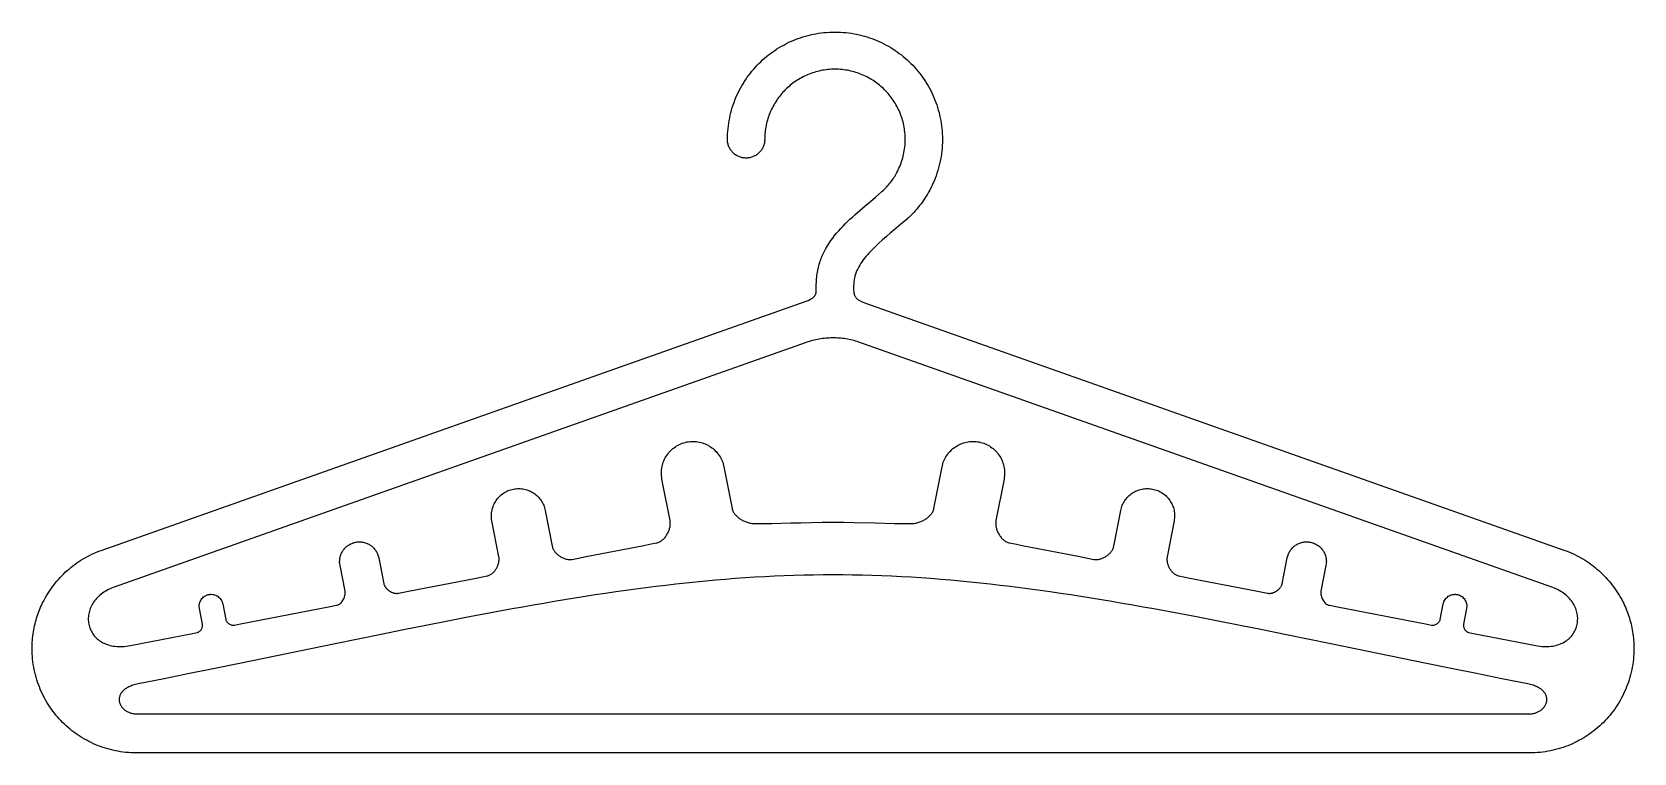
# Model space of a CAD drawing. Extents: x 27 to 2943, y 104 to 2866.
# Drawn here: x 28 to 437, y 1362 to 1546.2 of the extents above; entities that cross this region are included whole.
import ezdxf

# ---------------------------------------------------------------- set-up
doc = ezdxf.new("R2010")
doc.units = 0
doc.layers.add('IMPORT_-_HANGER_PACK_EPS', color=18, linetype='CONTINUOUS')

msp = doc.modelspace()

# ---------------------------------------------------------------- linework, layer by layer
at = {"layer": 'IMPORT_-_HANGER_PACK_EPS'}
for points in [[(232.48, 1361.98), (54.8, 1361.98), (54.74, 1361.97), (54.66, 1361.96), (54.66, 1361.96), (54.66, 1361.97), (53.97, 1361.98), (53.28, 1362.01), (52.6, 1362.05), (51.93, 1362.11), (51.26, 1362.19), (50.59, 1362.28), (49.93, 1362.39), (49.28, 1362.52), (48.63, 1362.66), (47.98, 1362.81), (47.35, 1362.98), (46.72, 1363.17), (46.09, 1363.37), (45.48, 1363.59), (44.87, 1363.82), (44.27, 1364.07), (43.67, 1364.33), (43.08, 1364.6), (42.51, 1364.89), (41.93, 1365.19), (41.37, 1365.5), (40.82, 1365.83), (40.27, 1366.17), (39.74, 1366.52), (39.21, 1366.89), (38.69, 1367.26), (38.18, 1367.65), (37.69, 1368.05), (37.2, 1368.47), (36.72, 1368.89), (36.25, 1369.32), (35.8, 1369.77), (35.35, 1370.23), (34.91, 1370.7), (34.49, 1371.17), (34.08, 1371.66), (33.68, 1372.16), (33.29, 1372.67), (32.91, 1373.19), (32.55, 1373.71), (32.19, 1374.25), (31.85, 1374.79), (31.53, 1375.35), (31.21, 1375.91), (30.91, 1376.48), (30.62, 1377.06), (30.35, 1377.65), (30.09, 1378.24), (29.85, 1378.84), (29.62, 1379.45), (29.4, 1380.07), (29.2, 1380.69), (29.01, 1381.32), (28.84, 1381.96), (28.68, 1382.6), (28.54, 1383.25), (28.42, 1383.91), (28.31, 1384.57), (28.21, 1385.23), (28.14, 1385.9), (28.08, 1386.58), (28.03, 1387.26), (28.01, 1387.94), (28, 1388.63), (27.98, 1388.63), (27.98, 1388.64), (27.98, 1388.64), (28, 1388.64), (28.01, 1389.18), (28.02, 1389.72), (28.05, 1390.26), (28.08, 1390.79), (28.13, 1391.32), (28.19, 1391.85), (28.26, 1392.37), (28.33, 1392.89), (28.42, 1393.41), (28.52, 1393.92), (28.62, 1394.43), (28.74, 1394.93), (28.87, 1395.43), (29, 1395.93), (29.15, 1396.42), (29.3, 1396.9), (29.45, 1397.36), (29.62, 1397.82), (29.79, 1398.28), (29.98, 1398.74), (30.18, 1399.2), (30.38, 1399.66), (30.6, 1400.12), (30.82, 1400.58), (31.12, 1401.15), (31.42, 1401.7), (31.74, 1402.25), (32.07, 1402.79), (32.41, 1403.32), (32.77, 1403.85), (33.14, 1404.36), (33.52, 1404.87), (33.91, 1405.36), (34.31, 1405.85), (34.72, 1406.32), (35.15, 1406.79), (35.58, 1407.25), (36.03, 1407.69), (36.48, 1408.13), (36.95, 1408.55), (37.42, 1408.97), (37.91, 1409.37), (38.41, 1409.76), (38.91, 1410.14), (39.42, 1410.51), (39.95, 1410.86), (40.48, 1411.21), (41.02, 1411.54), (41.57, 1411.86), (42.13, 1412.16), (42.69, 1412.46), (43.26, 1412.74), (43.84, 1413), (44.43, 1413.26), (45.02, 1413.49), (45.63, 1413.72), (45.65, 1413.74), (225.62, 1477.44), (226.12, 1477.63), (226.55, 1477.82), (226.75, 1477.92), (226.92, 1478.01), (227.09, 1478.11), (227.23, 1478.21), (227.37, 1478.31), (227.49, 1478.41), (227.6, 1478.51), (227.7, 1478.61), (227.79, 1478.72), (227.86, 1478.83), (227.93, 1478.94), (227.99, 1479.05), (228.04, 1479.16), (228.08, 1479.28), (228.15, 1479.52), (228.19, 1479.78), (228.21, 1480.05), (228.22, 1480.64), (228.22, 1481.3), (228.22, 1481.77), (228.24, 1482.23), (228.26, 1482.68), (228.29, 1483.12), (228.34, 1483.56), (228.39, 1483.99), (228.45, 1484.42), (228.51, 1484.84), (228.59, 1485.26), (228.68, 1485.67), (228.77, 1486.08), (228.87, 1486.48), (228.98, 1486.87), (229.1, 1487.26), (229.23, 1487.65), (229.36, 1488.03), (229.5, 1488.4), (229.65, 1488.77), (229.8, 1489.14), (229.97, 1489.5), (230.13, 1489.86), (230.31, 1490.21), (230.49, 1490.56), (230.68, 1490.91), (231.08, 1491.59), (231.5, 1492.26), (231.95, 1492.91), (232.41, 1493.55), (232.9, 1494.19), (233.41, 1494.8), (233.94, 1495.41), (234.48, 1496.02), (235.04, 1496.61), (235.62, 1497.2), (236.21, 1497.78), (236.82, 1498.35), (237.44, 1498.92), (238.07, 1499.49), (239.36, 1500.62), (240.68, 1501.75), (242.02, 1502.89), (243.34, 1504), (244.87, 1505.32), (245.07, 1505.51), (245.07, 1505.51), (245.07, 1505.51), (245.35, 1505.77), (245.63, 1506.04), (245.9, 1506.31), (246.16, 1506.59), (246.42, 1506.87), (246.67, 1507.16), (246.91, 1507.45), (247.15, 1507.74), (247.38, 1508.05), (247.6, 1508.35), (247.82, 1508.66), (248.03, 1508.98), (248.24, 1509.3), (248.43, 1509.62), (248.62, 1509.95), (248.8, 1510.28), (249.04, 1510.75), (249.33, 1511.37), (249.52, 1511.79), (249.69, 1512.23), (249.86, 1512.66), (250.01, 1513.11), (250.15, 1513.56), (250.28, 1514.01), (250.4, 1514.46), (250.51, 1514.93), (250.61, 1515.39), (250.69, 1515.86), (250.76, 1516.33), (250.82, 1516.81), (250.87, 1517.29), (250.9, 1517.77), (250.92, 1518.26), (250.93, 1518.75), (250.91, 1518.75), (250.91, 1518.75), (250.91, 1518.75), (250.93, 1518.75), (250.92, 1519.21), (250.9, 1519.67), (250.87, 1520.13), (250.83, 1520.58), (250.78, 1521.03), (250.72, 1521.47), (250.64, 1521.92), (250.56, 1522.36), (250.46, 1522.79), (250.36, 1523.22), (250.24, 1523.65), (250.12, 1524.07), (249.98, 1524.49), (249.83, 1524.9), (249.68, 1525.31), (249.51, 1525.72), (249.34, 1526.12), (249.15, 1526.51), (248.96, 1526.9), (248.75, 1527.29), (248.54, 1527.66), (248.32, 1528.04), (248.09, 1528.4), (247.85, 1528.77), (247.61, 1529.12), (247.35, 1529.47), (247.09, 1529.81), (246.82, 1530.15), (246.54, 1530.48), (246.25, 1530.8), (245.96, 1531.12), (245.66, 1531.42), (245.35, 1531.73), (245.03, 1532.02), (244.71, 1532.31), (244.38, 1532.59), (244.04, 1532.86), (243.7, 1533.12), (243.35, 1533.37), (243, 1533.62), (242.63, 1533.86), (242.27, 1534.09), (241.89, 1534.31), (241.52, 1534.52), (241.13, 1534.73), (240.74, 1534.92), (240.35, 1535.1), (239.95, 1535.28), (239.54, 1535.45), (239.13, 1535.6), (238.72, 1535.75), (238.3, 1535.89), (237.88, 1536.01), (237.45, 1536.13), (237.02, 1536.23), (236.59, 1536.33), (236.15, 1536.41), (235.7, 1536.49), (235.26, 1536.55), (234.81, 1536.6), (234.36, 1536.64), (233.9, 1536.67), (233.44, 1536.69), (232.98, 1536.69), (232.98, 1536.68), (232.98, 1536.68), (232.98, 1536.68), (232.98, 1536.69), (232.52, 1536.69), (232.06, 1536.67), (231.6, 1536.64), (231.15, 1536.6), (230.7, 1536.55), (230.25, 1536.49), (229.81, 1536.41), (229.37, 1536.33), (228.94, 1536.23), (228.51, 1536.13), (228.08, 1536.01), (227.66, 1535.89), (227.24, 1535.75), (226.83, 1535.6), (226.42, 1535.45), (226.01, 1535.28), (225.61, 1535.1), (225.22, 1534.92), (224.83, 1534.73), (224.44, 1534.52), (224.07, 1534.31), (223.69, 1534.09), (223.33, 1533.86), (222.96, 1533.62), (222.61, 1533.38), (222.26, 1533.12), (221.92, 1532.86), (221.58, 1532.59), (221.25, 1532.31), (220.93, 1532.02), (220.61, 1531.73), (220.3, 1531.43), (220, 1531.12), (219.71, 1530.8), (219.42, 1530.48), (219.14, 1530.15), (218.87, 1529.81), (218.61, 1529.47), (218.35, 1529.12), (218.11, 1528.77), (217.87, 1528.4), (217.64, 1528.04), (217.42, 1527.66), (217.21, 1527.29), (217, 1526.9), (216.81, 1526.51), (216.62, 1526.12), (216.45, 1525.72), (216.28, 1525.31), (216.13, 1524.9), (215.98, 1524.49), (215.84, 1524.07), (215.72, 1523.65), (215.6, 1523.22), (215.5, 1522.79), (215.4, 1522.36), (215.32, 1521.92), (215.24, 1521.47), (215.18, 1521.03), (215.13, 1520.58), (215.09, 1520.13), (215.06, 1519.67), (215.04, 1519.21), (215.03, 1518.75), (215.05, 1518.75), (215.05, 1518.75), (215.05, 1518.5), (215.03, 1518.26), (215, 1518.02), (214.96, 1517.79), (214.9, 1517.56), (214.84, 1517.33), (214.76, 1517.11), (214.68, 1516.9), (214.58, 1516.68), (214.48, 1516.48), (214.36, 1516.28), (214.24, 1516.09), (214.11, 1515.9), (213.97, 1515.72), (213.82, 1515.55), (213.66, 1515.38), (213.49, 1515.22), (213.32, 1515.07), (213.14, 1514.93), (212.95, 1514.8), (212.76, 1514.68), (212.56, 1514.56), (212.36, 1514.46), (212.14, 1514.36), (211.93, 1514.28), (211.71, 1514.2), (211.48, 1514.14), (211.25, 1514.08), (211.02, 1514.04), (210.78, 1514.01), (210.54, 1513.99), (210.29, 1513.99), (210.05, 1513.99), (209.8, 1514.01), (209.57, 1514.04), (209.33, 1514.08), (209.1, 1514.14), (208.87, 1514.2), (208.65, 1514.28), (208.44, 1514.36), (208.23, 1514.46), (208.02, 1514.56), (207.82, 1514.68), (207.63, 1514.8), (207.44, 1514.93), (207.26, 1515.07), (207.09, 1515.22), (206.92, 1515.38), (206.77, 1515.55), (206.62, 1515.72), (206.47, 1515.9), (206.34, 1516.09), (206.22, 1516.28), (206.1, 1516.48), (206, 1516.68), (205.9, 1516.9), (205.82, 1517.11), (205.74, 1517.33), (205.68, 1517.56), (205.63, 1517.79), (205.58, 1518.02), (205.55, 1518.26), (205.53, 1518.5), (205.53, 1518.75), (205.53, 1518.75), (205.55, 1518.75), (205.56, 1519.46), (205.58, 1520.16), (205.63, 1520.86), (205.69, 1521.56), (205.77, 1522.25), (205.86, 1522.94), (205.97, 1523.61), (206.1, 1524.29), (206.25, 1524.96), (206.41, 1525.62), (206.59, 1526.27), (206.78, 1526.92), (206.99, 1527.56), (207.21, 1528.2), (207.45, 1528.82), (207.7, 1529.44), (207.97, 1530.05), (208.25, 1530.66), (208.54, 1531.25), (208.85, 1531.84), (209.18, 1532.42), (209.51, 1532.99), (209.86, 1533.55), (210.23, 1534.1), (210.6, 1534.65), (210.99, 1535.18), (211.39, 1535.7), (211.8, 1536.21), (212.23, 1536.72), (212.66, 1537.21), (213.11, 1537.69), (213.57, 1538.16), (214.04, 1538.62), (214.52, 1539.07), (215.01, 1539.5), (215.52, 1539.93), (216.03, 1540.34), (216.55, 1540.74), (217.08, 1541.13), (217.63, 1541.5), (218.18, 1541.87), (218.74, 1542.22), (219.31, 1542.55), (219.89, 1542.88), (220.48, 1543.19), (221.07, 1543.48), (221.67, 1543.76), (222.29, 1544.03), (222.91, 1544.28), (223.53, 1544.52), (224.17, 1544.74), (224.81, 1544.95), (225.46, 1545.14), (226.11, 1545.32), (226.77, 1545.48), (227.44, 1545.63), (228.11, 1545.75), (228.79, 1545.87), (229.48, 1545.96), (230.17, 1546.04), (230.86, 1546.1), (231.56, 1546.15), (232.27, 1546.17), (232.98, 1546.18), (232.98, 1546.2), (232.98, 1546.2), (232.98, 1546.2), (232.98, 1546.18), (233.69, 1546.17), (234.4, 1546.15), (235.1, 1546.1), (235.79, 1546.04), (236.48, 1545.96), (237.17, 1545.87), (237.85, 1545.75), (238.52, 1545.63), (239.19, 1545.48), (239.85, 1545.32), (240.5, 1545.14), (241.15, 1544.95), (241.79, 1544.74), (242.43, 1544.52), (243.05, 1544.28), (243.67, 1544.03), (244.29, 1543.76), (244.89, 1543.48), (245.49, 1543.19), (246.07, 1542.88), (246.65, 1542.55), (247.22, 1542.22), (247.78, 1541.87), (248.33, 1541.5), (248.88, 1541.13), (249.41, 1540.74), (249.93, 1540.34), (250.44, 1539.93), (250.95, 1539.5), (251.44, 1539.07), (251.92, 1538.62), (252.39, 1538.16), (252.85, 1537.69), (253.3, 1537.21), (253.73, 1536.72), (254.16, 1536.21), (254.57, 1535.7), (254.97, 1535.18), (255.36, 1534.65), (255.73, 1534.1), (256.1, 1533.55), (256.45, 1532.99), (256.78, 1532.42), (257.11, 1531.84), (257.42, 1531.25), (257.71, 1530.66), (257.99, 1530.05), (258.26, 1529.44), (258.51, 1528.82), (258.75, 1528.2), (258.97, 1527.56), (259.18, 1526.92), (259.37, 1526.27), (259.55, 1525.62), (259.71, 1524.96), (259.86, 1524.29), (259.99, 1523.62), (260.1, 1522.94), (260.19, 1522.25), (260.27, 1521.56), (260.33, 1520.87), (260.38, 1520.17), (260.4, 1519.46), (260.41, 1518.75), (260.43, 1518.75), (260.43, 1518.75), (260.43, 1518.75), (260.41, 1518.75), (260.4, 1517.99), (260.37, 1517.24), (260.32, 1516.5), (260.25, 1515.76), (260.17, 1515.03), (260.06, 1514.3), (259.93, 1513.59), (259.79, 1512.87), (259.62, 1512.17), (259.44, 1511.47), (259.25, 1510.78), (259.03, 1510.1), (258.8, 1509.43), (258.55, 1508.76), (258.28, 1508.11), (258, 1507.46), (257.83, 1507.09), (257.63, 1506.7), (257.18, 1505.81), (256.89, 1505.29), (256.59, 1504.78), (256.29, 1504.27), (255.97, 1503.78), (255.64, 1503.28), (255.31, 1502.8), (254.96, 1502.33), (254.6, 1501.86), (254.24, 1501.4), (253.86, 1500.95), (253.48, 1500.51), (253.09, 1500.08), (252.69, 1499.65), (252.28, 1499.24), (251.86, 1498.83), (251.43, 1498.44), (251.4, 1498.4), (251.4, 1498.4), (251.4, 1498.4), (251.11, 1498.16), (249.71, 1496.97), (248.12, 1495.63), (247.11, 1494.78), (246.12, 1493.93), (245.15, 1493.09), (244.21, 1492.25), (243.76, 1491.83), (243.31, 1491.41), (242.88, 1490.99), (242.45, 1490.56), (242.04, 1490.14), (241.65, 1489.71), (241.27, 1489.28), (240.9, 1488.85), (240.55, 1488.42), (240.21, 1487.98), (239.89, 1487.54), (239.6, 1487.09), (239.32, 1486.64), (239.06, 1486.18), (238.82, 1485.72), (238.6, 1485.26), (238.41, 1484.79), (238.24, 1484.31), (238.09, 1483.83), (237.97, 1483.34), (237.87, 1482.84), (237.8, 1482.34), (237.76, 1481.82), (237.74, 1481.3), (237.75, 1480.54), (237.75, 1480.19), (237.77, 1479.87), (237.8, 1479.56), (237.85, 1479.27), (237.89, 1479.14), (237.93, 1479), (237.98, 1478.87), (238.04, 1478.74), (238.11, 1478.61), (238.19, 1478.49), (238.28, 1478.37), (238.39, 1478.25), (238.5, 1478.14), (238.63, 1478.02), (238.77, 1477.91), (238.93, 1477.8), (239.1, 1477.69), (239.29, 1477.58), (239.49, 1477.47), (239.71, 1477.36), (240.21, 1477.15), (240.79, 1476.93), (419.32, 1413.74), (419.34, 1413.72), (419.94, 1413.49), (420.54, 1413.26), (421.12, 1413), (421.7, 1412.74), (422.28, 1412.46), (422.84, 1412.16), (423.4, 1411.86), (423.95, 1411.54), (424.49, 1411.21), (425.02, 1410.86), (425.54, 1410.51), (426.05, 1410.14), (426.56, 1409.76), (427.06, 1409.37), (427.54, 1408.97), (428.02, 1408.55), (428.48, 1408.13), (428.94, 1407.69), (429.38, 1407.25), (429.82, 1406.79), (430.24, 1406.32), (430.66, 1405.85), (431.06, 1405.36), (431.45, 1404.87), (431.83, 1404.36), (432.2, 1403.85), (432.55, 1403.32), (432.9, 1402.79), (433.23, 1402.25), (433.54, 1401.7), (433.85, 1401.15), (434.14, 1400.58), (434.37, 1400.12), (434.58, 1399.66), (434.79, 1399.2), (434.98, 1398.74), (435.17, 1398.28), (435.35, 1397.82), (435.51, 1397.36), (435.67, 1396.9), (435.82, 1396.42), (435.96, 1395.93), (436.1, 1395.43), (436.23, 1394.93), (436.34, 1394.43), (436.45, 1393.92), (436.55, 1393.41), (436.63, 1392.89), (436.71, 1392.37), (436.78, 1391.85), (436.83, 1391.32), (436.88, 1390.79), (436.92, 1390.26), (436.94, 1389.72), (436.96, 1389.18), (436.97, 1388.64), (436.99, 1388.64), (436.99, 1388.64), (436.99, 1388.63), (436.97, 1388.63), (436.96, 1387.94), (436.93, 1387.26), (436.89, 1386.58), (436.83, 1385.9), (436.75, 1385.23), (436.66, 1384.57), (436.55, 1383.91), (436.42, 1383.25), (436.28, 1382.6), (436.13, 1381.96), (435.96, 1381.32), (435.77, 1380.69), (435.57, 1380.07), (435.35, 1379.45), (435.12, 1378.84), (434.87, 1378.24), (434.61, 1377.65), (434.34, 1377.06), (434.05, 1376.48), (433.75, 1375.91), (433.44, 1375.35), (433.11, 1374.79), (432.77, 1374.25), (432.42, 1373.71), (432.06, 1373.19), (431.68, 1372.67), (431.29, 1372.16), (430.89, 1371.66), (430.48, 1371.17), (430.05, 1370.7), (429.62, 1370.23), (429.17, 1369.77), (428.71, 1369.32), (428.25, 1368.89), (427.77, 1368.47), (427.28, 1368.05), (426.78, 1367.65), (426.27, 1367.26), (425.76, 1366.89), (425.23, 1366.52), (424.69, 1366.17), (424.15, 1365.83), (423.59, 1365.5), (423.03, 1365.19), (422.46, 1364.89), (421.88, 1364.6), (421.29, 1364.33), (420.7, 1364.07), (420.1, 1363.82), (419.49, 1363.59), (418.87, 1363.37), (418.25, 1363.17), (417.62, 1362.98), (416.98, 1362.81), (416.34, 1362.66), (415.69, 1362.52), (415.04, 1362.39), (414.38, 1362.28), (413.71, 1362.19), (413.04, 1362.11), (412.36, 1362.05), (411.68, 1362.01), (411, 1361.98), (410.31, 1361.97), (410.31, 1361.96), (410.31, 1361.96), (410.23, 1361.97), (410.17, 1361.98)], [(225.65, 1466.86), (48.97, 1404.33), (48.96, 1404.34), (48.68, 1404.23), (48.29, 1404.08), (47.91, 1403.91), (47.48, 1403.71), (47.07, 1403.49), (46.67, 1403.26), (46.29, 1403.03), (45.93, 1402.78), (45.59, 1402.52), (45.27, 1402.26), (44.96, 1401.98), (44.67, 1401.7), (44.4, 1401.41), (44.15, 1401.11), (43.91, 1400.81), (43.69, 1400.5), (43.49, 1400.19), (43.3, 1399.87), (43.13, 1399.54), (42.98, 1399.22), (42.84, 1398.89), (42.72, 1398.56), (42.62, 1398.22), (42.53, 1397.88), (42.46, 1397.55), (42.41, 1397.21), (42.37, 1396.87), (42.35, 1396.53), (42.34, 1396.2), (42.35, 1395.86), (42.38, 1395.53), (42.42, 1395.2), (42.48, 1394.88), (42.55, 1394.55), (42.64, 1394.23), (42.74, 1393.92), (42.86, 1393.61), (42.99, 1393.31), (43.14, 1393.01), (43.3, 1392.72), (43.48, 1392.44), (43.68, 1392.17), (43.88, 1391.9), (44.11, 1391.65), (44.34, 1391.4), (44.6, 1391.16), (44.86, 1390.93), (45.14, 1390.72), (45.44, 1390.51), (45.75, 1390.32), (46.07, 1390.14), (46.41, 1389.98), (46.76, 1389.83), (47.12, 1389.69), (47.5, 1389.56), (47.89, 1389.46), (48.3, 1389.36), (48.72, 1389.29), (49.15, 1389.23), (49.6, 1389.19), (50.05, 1389.16), (50.53, 1389.16), (51.01, 1389.17), (51.51, 1389.21), (52.02, 1389.26), (52.54, 1389.33), (53.08, 1389.43), (68.98, 1392.53), (68.98, 1392.53), (70.2, 1392.77), (70.35, 1392.81), (70.5, 1392.87), (70.64, 1392.96), (70.77, 1393.06), (70.9, 1393.17), (71.02, 1393.3), (71.12, 1393.44), (71.22, 1393.59), (71.3, 1393.75), (71.38, 1393.92), (71.44, 1394.09), (71.48, 1394.26), (71.51, 1394.43), (71.53, 1394.59), (71.52, 1394.76), (71.5, 1394.91), (70.72, 1398.9), (70.7, 1399.05), (70.68, 1399.21), (70.67, 1399.36), (70.67, 1399.51), (70.69, 1399.81), (70.73, 1400.1), (70.81, 1400.38), (70.91, 1400.66), (71.04, 1400.92), (71.19, 1401.17), (71.36, 1401.4), (71.56, 1401.62), (71.77, 1401.82), (72.01, 1401.99), (72.26, 1402.15), (72.4, 1402.21), (72.53, 1402.28), (72.67, 1402.33), (72.82, 1402.38), (72.97, 1402.42), (73.12, 1402.45), (73.27, 1402.48), (73.42, 1402.5), (73.58, 1402.51), (73.73, 1402.51), (74.03, 1402.49), (74.32, 1402.44), (74.6, 1402.37), (74.88, 1402.27), (75.14, 1402.14), (75.39, 1401.99), (75.62, 1401.81), (75.84, 1401.62), (76.03, 1401.4), (76.21, 1401.17), (76.36, 1400.91), (76.43, 1400.78), (76.49, 1400.64), (76.55, 1400.5), (76.6, 1400.36), (76.64, 1400.21), (76.67, 1400.06), (77.45, 1396.08), (77.49, 1395.92), (77.56, 1395.76), (77.64, 1395.61), (77.74, 1395.46), (77.86, 1395.32), (78, 1395.19), (78.14, 1395.07), (78.3, 1394.96), (78.46, 1394.86), (78.63, 1394.78), (78.81, 1394.71), (78.99, 1394.65), (79.16, 1394.62), (79.34, 1394.6), (79.51, 1394.6), (79.68, 1394.62), (81.21, 1394.92), (103.7, 1399.31), (105.74, 1399.7), (105.86, 1399.73), (105.99, 1399.77), (106.11, 1399.82), (106.23, 1399.88), (106.35, 1399.94), (106.47, 1400.01), (106.69, 1400.18), (106.9, 1400.37), (107.09, 1400.59), (107.27, 1400.82), (107.43, 1401.08), (107.58, 1401.34), (107.7, 1401.61), (107.8, 1401.89), (107.87, 1402.18), (107.92, 1402.46), (107.94, 1402.74), (107.94, 1403.01), (107.93, 1403.14), (107.91, 1403.27), (106.61, 1409.91), (106.57, 1410.17), (106.54, 1410.42), (106.52, 1410.67), (106.52, 1410.92), (106.53, 1411.17), (106.55, 1411.42), (106.58, 1411.67), (106.63, 1411.91), (106.68, 1412.15), (106.75, 1412.38), (106.83, 1412.61), (106.92, 1412.84), (107.02, 1413.06), (107.13, 1413.28), (107.25, 1413.49), (107.38, 1413.69), (107.52, 1413.89), (107.67, 1414.08), (107.83, 1414.26), (108, 1414.44), (108.17, 1414.61), (108.36, 1414.77), (108.55, 1414.92), (108.75, 1415.06), (108.96, 1415.19), (109.17, 1415.32), (109.39, 1415.43), (109.62, 1415.53), (109.85, 1415.62), (110.1, 1415.7), (110.34, 1415.77), (110.59, 1415.83), (110.85, 1415.87), (111.1, 1415.9), (111.36, 1415.92), (111.61, 1415.92), (111.86, 1415.91), (112.11, 1415.89), (112.35, 1415.86), (112.59, 1415.81), (112.83, 1415.75), (113.07, 1415.69), (113.3, 1415.61), (113.52, 1415.52), (113.74, 1415.42), (113.96, 1415.31), (114.17, 1415.19), (114.37, 1415.05), (114.57, 1414.91), (114.76, 1414.77), (114.95, 1414.61), (115.12, 1414.44), (115.29, 1414.26), (115.45, 1414.08), (115.6, 1413.89), (115.75, 1413.69), (115.88, 1413.48), (116, 1413.27), (116.11, 1413.05), (116.22, 1412.82), (116.31, 1412.58), (116.39, 1412.34), (116.46, 1412.09), (116.51, 1411.84), (117.8, 1405.22), (117.83, 1405.08), (117.88, 1404.95), (117.93, 1404.81), (117.98, 1404.68), (118.05, 1404.56), (118.13, 1404.43), (118.3, 1404.18), (118.5, 1403.95), (118.72, 1403.73), (118.96, 1403.53), (119.22, 1403.35), (119.5, 1403.19), (119.78, 1403.04), (120.07, 1402.93), (120.37, 1402.84), (120.66, 1402.78), (120.81, 1402.76), (120.96, 1402.75), (121.1, 1402.74), (121.24, 1402.75), (121.38, 1402.76), (121.52, 1402.78), (124.08, 1403.28), (141.39, 1406.66), (142.58, 1406.89), (144.2, 1407.21), (144.37, 1407.25), (144.54, 1407.3), (144.71, 1407.37), (144.88, 1407.45), (145.04, 1407.54), (145.2, 1407.64), (145.36, 1407.75), (145.51, 1407.87), (145.65, 1407.99), (145.79, 1408.13), (145.93, 1408.28), (146.06, 1408.43), (146.19, 1408.59), (146.31, 1408.75), (146.42, 1408.92), (146.53, 1409.1), (146.63, 1409.28), (146.72, 1409.46), (146.81, 1409.65), (146.89, 1409.84), (146.96, 1410.03), (147.03, 1410.22), (147.08, 1410.42), (147.13, 1410.61), (147.17, 1410.81), (147.2, 1411), (147.22, 1411.19), (147.23, 1411.39), (147.23, 1411.57), (147.22, 1411.76), (147.21, 1411.94), (147.18, 1412.12), (145.39, 1421.26), (145.33, 1421.61), (145.29, 1421.96), (145.27, 1422.31), (145.27, 1422.65), (145.28, 1423), (145.31, 1423.34), (145.35, 1423.68), (145.42, 1424.01), (145.49, 1424.34), (145.59, 1424.66), (145.7, 1424.98), (145.82, 1425.29), (145.96, 1425.59), (146.11, 1425.89), (146.28, 1426.18), (146.46, 1426.46), (146.65, 1426.73), (146.86, 1427), (147.07, 1427.25), (147.3, 1427.49), (147.55, 1427.72), (147.8, 1427.94), (148.06, 1428.15), (148.34, 1428.35), (148.62, 1428.53), (148.92, 1428.7), (149.22, 1428.86), (149.54, 1429), (149.86, 1429.12), (150.19, 1429.23), (150.53, 1429.33), (150.88, 1429.4), (151.23, 1429.46), (151.58, 1429.5), (151.93, 1429.53), (152.28, 1429.53), (152.62, 1429.52), (152.96, 1429.49), (153.3, 1429.44), (153.63, 1429.38), (153.96, 1429.3), (154.28, 1429.21), (154.6, 1429.1), (154.91, 1428.98), (155.22, 1428.84), (155.51, 1428.69), (155.8, 1428.52), (156.08, 1428.34), (156.36, 1428.15), (156.62, 1427.94), (156.87, 1427.72), (157.11, 1427.49), (157.35, 1427.25), (157.57, 1427), (157.77, 1426.73), (157.97, 1426.46), (158.15, 1426.17), (158.32, 1425.88), (158.48, 1425.57), (158.62, 1425.26), (158.74, 1424.94), (158.85, 1424.6), (158.95, 1424.26), (159.02, 1423.92), (160.8, 1414.8), (160.85, 1414.61), (160.9, 1414.43), (160.97, 1414.24), (161.05, 1414.06), (161.15, 1413.89), (161.25, 1413.71), (161.36, 1413.54), (161.49, 1413.37), (161.62, 1413.21), (161.76, 1413.05), (161.91, 1412.9), (162.07, 1412.75), (162.23, 1412.61), (162.4, 1412.48), (162.58, 1412.35), (162.76, 1412.22), (162.94, 1412.11), (163.13, 1412), (163.33, 1411.9), (163.52, 1411.81), (163.72, 1411.72), (163.93, 1411.65), (164.13, 1411.58), (164.33, 1411.52), (164.54, 1411.47), (164.74, 1411.44), (164.94, 1411.41), (165.14, 1411.39), (165.34, 1411.39), (165.54, 1411.4), (165.73, 1411.41), (165.92, 1411.44), (169.44, 1412.13), (184.16, 1415), (184.16, 1415), (185.59, 1415.28), (187.42, 1415.64), (187.63, 1415.69), (187.83, 1415.75), (188.02, 1415.83), (188.22, 1415.92), (188.4, 1416.02), (188.59, 1416.14), (188.77, 1416.27), (188.94, 1416.41), (189.11, 1416.56), (189.28, 1416.72), (189.44, 1416.88), (189.59, 1417.06), (189.74, 1417.24), (189.87, 1417.44), (190.01, 1417.63), (190.13, 1417.84), (190.25, 1418.05), (190.36, 1418.26), (190.46, 1418.48), (190.55, 1418.7), (190.64, 1418.92), (190.71, 1419.15), (190.77, 1419.37), (190.83, 1419.6), (190.87, 1419.82), (190.91, 1420.05), (190.93, 1420.27), (190.95, 1420.5), (190.95, 1420.72), (190.94, 1420.93), (190.92, 1421.14), (190.88, 1421.35), (188.81, 1431.96), (188.74, 1432.37), (188.7, 1432.78), (188.67, 1433.18), (188.66, 1433.59), (188.68, 1433.99), (188.71, 1434.38), (188.77, 1434.77), (188.84, 1435.16), (188.93, 1435.54), (189.04, 1435.92), (189.16, 1436.29), (189.31, 1436.65), (189.47, 1437), (189.65, 1437.35), (189.84, 1437.68), (190.05, 1438.01), (190.27, 1438.33), (190.51, 1438.63), (190.76, 1438.93), (191.03, 1439.21), (191.31, 1439.48), (191.61, 1439.73), (191.91, 1439.97), (192.23, 1440.2), (192.56, 1440.41), (192.91, 1440.61), (193.26, 1440.79), (193.63, 1440.95), (194, 1441.1), (194.39, 1441.23), (194.78, 1441.34), (195.19, 1441.43), (195.59, 1441.5), (196, 1441.54), (196.41, 1441.57), (196.81, 1441.58), (197.21, 1441.56), (197.6, 1441.53), (197.99, 1441.47), (198.38, 1441.4), (198.76, 1441.31), (199.14, 1441.2), (199.51, 1441.08), (199.87, 1440.93), (200.22, 1440.77), (200.57, 1440.59), (200.9, 1440.4), (201.23, 1440.19), (201.55, 1439.97), (201.85, 1439.73), (202.15, 1439.48), (202.43, 1439.21), (202.7, 1438.93), (202.95, 1438.63), (203.2, 1438.33), (203.42, 1438.01), (203.64, 1437.68), (203.83, 1437.33), (204.01, 1436.98), (204.18, 1436.61), (204.32, 1436.24), (204.45, 1435.85), (204.56, 1435.46), (204.65, 1435.05), (206.71, 1424.46), (206.76, 1424.24), (206.83, 1424.03), (206.91, 1423.83), (207, 1423.62), (207.11, 1423.43), (207.23, 1423.24), (207.36, 1423.05), (207.5, 1422.87), (207.65, 1422.69), (207.82, 1422.53), (207.99, 1422.36), (208.17, 1422.2), (208.36, 1422.05), (208.56, 1421.91), (208.76, 1421.77), (208.97, 1421.64), (209.18, 1421.52), (209.41, 1421.4), (209.63, 1421.29), (209.86, 1421.18), (210.09, 1421.09), (210.32, 1421), (210.56, 1420.92), (210.8, 1420.85), (211.03, 1420.78), (211.27, 1420.72), (211.51, 1420.68), (211.74, 1420.64), (211.98, 1420.6), (212.21, 1420.58), (212.44, 1420.57), (212.66, 1420.56), (214.7, 1420.58), (216.9, 1420.62), (221.72, 1420.74), (224.3, 1420.8), (226.97, 1420.86), (229.7, 1420.9), (231.09, 1420.91), (232.48, 1420.91), (235.21, 1420.9), (237.92, 1420.86), (243.22, 1420.74), (248.1, 1420.62), (250.3, 1420.58), (252.3, 1420.56), (252.53, 1420.57), (252.76, 1420.58), (252.99, 1420.6), (253.22, 1420.64), (253.46, 1420.68), (253.69, 1420.72), (253.93, 1420.78), (254.17, 1420.85), (254.41, 1420.92), (254.64, 1421), (254.88, 1421.09), (255.11, 1421.18), (255.34, 1421.29), (255.56, 1421.4), (255.78, 1421.52), (256, 1421.64), (256.21, 1421.77), (256.41, 1421.91), (256.61, 1422.05), (256.79, 1422.2), (256.98, 1422.36), (257.15, 1422.53), (257.31, 1422.69), (257.46, 1422.87), (257.61, 1423.05), (257.74, 1423.24), (257.86, 1423.43), (257.96, 1423.62), (258.06, 1423.83), (258.14, 1424.03), (258.2, 1424.24), (258.25, 1424.46), (260.32, 1435.05), (260.41, 1435.46), (260.52, 1435.85), (260.64, 1436.24), (260.79, 1436.61), (260.95, 1436.98), (261.13, 1437.33), (261.33, 1437.68), (261.54, 1438.01), (261.77, 1438.33), (262.01, 1438.63), (262.27, 1438.93), (262.54, 1439.21), (262.82, 1439.48), (263.11, 1439.73), (263.42, 1439.97), (263.73, 1440.19), (264.06, 1440.4), (264.4, 1440.59), (264.74, 1440.77), (265.1, 1440.93), (265.46, 1441.08), (265.83, 1441.2), (266.2, 1441.31), (266.58, 1441.4), (266.97, 1441.47), (267.36, 1441.53), (267.76, 1441.56), (268.16, 1441.58), (268.56, 1441.57), (268.97, 1441.54), (269.37, 1441.5), (269.78, 1441.43), (270.18, 1441.34), (270.58, 1441.23), (270.96, 1441.1), (271.34, 1440.95), (271.7, 1440.79), (272.06, 1440.61), (272.4, 1440.41), (272.73, 1440.2), (273.05, 1439.97), (273.36, 1439.73), (273.65, 1439.48), (273.93, 1439.21), (274.2, 1438.93), (274.45, 1438.63), (274.69, 1438.33), (274.92, 1438.01), (275.13, 1437.68), (275.32, 1437.35), (275.5, 1437), (275.66, 1436.65), (275.8, 1436.29), (275.93, 1435.92), (276.04, 1435.54), (276.13, 1435.16), (276.2, 1434.77), (276.25, 1434.38), (276.29, 1433.99), (276.3, 1433.59), (276.3, 1433.18), (276.27, 1432.78), (276.22, 1432.37), (276.15, 1431.96), (274.08, 1421.35), (274.05, 1421.14), (274.03, 1420.93), (274.02, 1420.72), (274.02, 1420.5), (274.03, 1420.27), (274.06, 1420.05), (274.09, 1419.82), (274.14, 1419.6), (274.19, 1419.37), (274.26, 1419.15), (274.33, 1418.92), (274.41, 1418.7), (274.51, 1418.48), (274.61, 1418.26), (274.72, 1418.05), (274.83, 1417.84), (274.96, 1417.63), (275.09, 1417.44), (275.23, 1417.24), (275.38, 1417.06), (275.53, 1416.88), (275.69, 1416.72), (275.85, 1416.56), (276.02, 1416.41), (276.2, 1416.27), (276.38, 1416.14), (276.56, 1416.02), (276.75, 1415.92), (276.94, 1415.83), (277.14, 1415.75), (277.34, 1415.69), (277.54, 1415.64), (279.37, 1415.28), (280.8, 1415), (280.8, 1415), (295.53, 1412.13), (299.04, 1411.44), (299.23, 1411.41), (299.43, 1411.4), (299.62, 1411.39), (299.82, 1411.39), (300.02, 1411.41), (300.23, 1411.44), (300.43, 1411.47), (300.63, 1411.52), (300.84, 1411.58), (301.04, 1411.65), (301.24, 1411.72), (301.44, 1411.81), (301.64, 1411.9), (301.83, 1412), (302.02, 1412.11), (302.21, 1412.22), (302.39, 1412.35), (302.57, 1412.48), (302.74, 1412.61), (302.9, 1412.75), (303.06, 1412.9), (303.21, 1413.05), (303.35, 1413.21), (303.48, 1413.37), (303.6, 1413.54), (303.72, 1413.71), (303.82, 1413.89), (303.91, 1414.06), (303.99, 1414.24), (304.06, 1414.43), (304.12, 1414.61), (304.16, 1414.8), (305.94, 1423.92), (306.02, 1424.26), (306.11, 1424.6), (306.22, 1424.94), (306.35, 1425.26), (306.49, 1425.57), (306.64, 1425.88), (306.81, 1426.17), (307, 1426.46), (307.19, 1426.73), (307.4, 1427), (307.62, 1427.25), (307.85, 1427.49), (308.09, 1427.72), (308.35, 1427.94), (308.61, 1428.15), (308.88, 1428.34), (309.16, 1428.52), (309.45, 1428.69), (309.75, 1428.84), (310.05, 1428.98), (310.37, 1429.1), (310.68, 1429.21), (311.01, 1429.3), (311.33, 1429.38), (311.67, 1429.44), (312, 1429.49), (312.35, 1429.52), (312.69, 1429.53), (313.04, 1429.53), (313.38, 1429.5), (313.73, 1429.46), (314.09, 1429.4), (314.43, 1429.33), (314.77, 1429.23), (315.1, 1429.12), (315.43, 1429), (315.74, 1428.86), (316.05, 1428.7), (316.34, 1428.53), (316.63, 1428.35), (316.9, 1428.15), (317.17, 1427.94), (317.42, 1427.72), (317.66, 1427.49), (317.89, 1427.25), (318.11, 1427), (318.32, 1426.73), (318.51, 1426.46), (318.69, 1426.18), (318.85, 1425.89), (319.01, 1425.59), (319.15, 1425.29), (319.27, 1424.98), (319.38, 1424.66), (319.47, 1424.34), (319.55, 1424.01), (319.61, 1423.68), (319.66, 1423.34), (319.69, 1423), (319.7, 1422.65), (319.69, 1422.31), (319.67, 1421.96), (319.63, 1421.61), (319.57, 1421.26), (317.79, 1412.12), (317.76, 1411.94), (317.74, 1411.76), (317.73, 1411.57), (317.73, 1411.39), (317.75, 1411.19), (317.77, 1411), (317.8, 1410.81), (317.84, 1410.61), (317.88, 1410.42), (317.94, 1410.22), (318, 1410.03), (318.07, 1409.84), (318.15, 1409.65), (318.24, 1409.46), (318.34, 1409.28), (318.44, 1409.1), (318.54, 1408.92), (318.66, 1408.75), (318.78, 1408.59), (318.9, 1408.43), (319.03, 1408.28), (319.17, 1408.13), (319.31, 1407.99), (319.46, 1407.87), (319.61, 1407.75), (319.76, 1407.64), (319.92, 1407.54), (320.09, 1407.45), (320.25, 1407.37), (320.42, 1407.3), (320.59, 1407.25), (320.77, 1407.21), (322.39, 1406.89), (323.57, 1406.66), (340.89, 1403.28), (343.44, 1402.78), (343.58, 1402.76), (343.72, 1402.75), (343.86, 1402.74), (344.01, 1402.75), (344.16, 1402.76), (344.3, 1402.78), (344.6, 1402.84), (344.89, 1402.93), (345.18, 1403.04), (345.47, 1403.19), (345.74, 1403.35), (346, 1403.53), (346.24, 1403.73), (346.47, 1403.95), (346.67, 1404.18), (346.76, 1404.3), (346.84, 1404.43), (346.91, 1404.56), (346.98, 1404.68), (347.04, 1404.81), (347.09, 1404.95), (347.13, 1405.08), (347.16, 1405.22), (348.45, 1411.84), (348.51, 1412.09), (348.58, 1412.34), (348.66, 1412.58), (348.75, 1412.82), (348.85, 1413.05), (348.96, 1413.27), (349.09, 1413.48), (349.22, 1413.69), (349.36, 1413.89), (349.51, 1414.08), (349.67, 1414.26), (349.84, 1414.44), (350.02, 1414.61), (350.2, 1414.77), (350.39, 1414.91), (350.59, 1415.05), (350.79, 1415.19), (351, 1415.31), (351.22, 1415.42), (351.44, 1415.52), (351.67, 1415.61), (351.9, 1415.69), (352.13, 1415.75), (352.37, 1415.81), (352.61, 1415.86), (352.86, 1415.89), (353.11, 1415.91), (353.36, 1415.92), (353.61, 1415.92), (353.86, 1415.9), (354.12, 1415.87), (354.37, 1415.83), (354.62, 1415.77), (354.87, 1415.7), (355.11, 1415.62), (355.35, 1415.53), (355.57, 1415.43), (355.79, 1415.32), (356.01, 1415.19), (356.22, 1415.06), (356.42, 1414.92), (356.61, 1414.77), (356.79, 1414.61), (356.97, 1414.44), (357.13, 1414.26), (357.29, 1414.08), (357.44, 1413.89), (357.58, 1413.69), (357.71, 1413.49), (357.83, 1413.28), (357.94, 1413.06), (358.05, 1412.84), (358.14, 1412.61), (358.21, 1412.38), (358.28, 1412.15), (358.34, 1411.91), (358.38, 1411.67), (358.42, 1411.42), (358.44, 1411.17), (358.45, 1410.92), (358.44, 1410.67), (358.43, 1410.42), (358.4, 1410.17), (358.35, 1409.91), (357.06, 1403.27), (357.04, 1403.14), (357.03, 1403.01), (357.02, 1402.74), (357.04, 1402.46), (357.09, 1402.18), (357.17, 1401.89), (357.27, 1401.61), (357.39, 1401.34), (357.53, 1401.08), (357.69, 1400.82), (357.87, 1400.59), (358.07, 1400.37), (358.27, 1400.18), (358.5, 1400.01), (358.61, 1399.94), (358.73, 1399.88), (358.85, 1399.82), (358.98, 1399.77), (359.1, 1399.73), (359.23, 1399.7), (361.26, 1399.31), (383.75, 1394.92), (385.29, 1394.62), (385.45, 1394.6), (385.63, 1394.6), (385.8, 1394.62), (385.98, 1394.65), (386.16, 1394.71), (386.33, 1394.78), (386.5, 1394.86), (386.67, 1394.96), (386.82, 1395.07), (386.97, 1395.19), (387.1, 1395.32), (387.22, 1395.46), (387.32, 1395.61), (387.41, 1395.76), (387.48, 1395.92), (387.52, 1396.08), (388.29, 1400.06), (388.33, 1400.21), (388.37, 1400.36), (388.42, 1400.5), (388.47, 1400.64), (388.6, 1400.91), (388.75, 1401.17), (388.93, 1401.4), (389.13, 1401.62), (389.34, 1401.81), (389.58, 1401.99), (389.83, 1402.14), (390.09, 1402.27), (390.36, 1402.37), (390.65, 1402.44), (390.94, 1402.49), (391.09, 1402.5), (391.24, 1402.51), (391.39, 1402.51), (391.54, 1402.5), (391.69, 1402.48), (391.85, 1402.45), (392, 1402.42), (392.15, 1402.38), (392.29, 1402.33), (392.43, 1402.28), (392.7, 1402.15), (392.96, 1401.99), (393.19, 1401.82), (393.41, 1401.62), (393.6, 1401.4), (393.78, 1401.17), (393.93, 1400.92), (394.05, 1400.66), (394.16, 1400.38), (394.23, 1400.1), (394.28, 1399.81), (394.29, 1399.66), (394.3, 1399.51), (394.29, 1399.36), (394.28, 1399.21), (394.27, 1399.05), (394.24, 1398.9), (393.46, 1394.91), (393.44, 1394.76), (393.44, 1394.59), (393.45, 1394.43), (393.48, 1394.26), (393.53, 1394.09), (393.59, 1393.92), (393.66, 1393.75), (393.75, 1393.59), (393.84, 1393.44), (393.95, 1393.3), (394.07, 1393.17), (394.19, 1393.06), (394.33, 1392.96), (394.47, 1392.87), (394.61, 1392.81), (394.76, 1392.77), (395.99, 1392.53), (395.99, 1392.53), (411.89, 1389.43), (412.42, 1389.33), (412.95, 1389.26), (413.46, 1389.21), (413.95, 1389.17), (414.44, 1389.16), (414.91, 1389.16), (415.37, 1389.19), (415.82, 1389.23), (416.25, 1389.29), (416.67, 1389.36), (417.07, 1389.46), (417.46, 1389.56), (417.84, 1389.69), (418.21, 1389.83), (418.56, 1389.98), (418.9, 1390.14), (419.22, 1390.32), (419.53, 1390.51), (419.82, 1390.72), (420.1, 1390.93), (420.37, 1391.16), (420.62, 1391.4), (420.86, 1391.65), (421.08, 1391.9), (421.29, 1392.17), (421.48, 1392.44), (421.66, 1392.72), (421.83, 1393.01), (421.97, 1393.31), (422.11, 1393.61), (422.23, 1393.92), (422.33, 1394.23), (422.42, 1394.55), (422.49, 1394.88), (422.55, 1395.2), (422.59, 1395.53), (422.61, 1395.86), (422.62, 1396.2), (422.62, 1396.53), (422.6, 1396.87), (422.56, 1397.21), (422.5, 1397.55), (422.43, 1397.88), (422.35, 1398.22), (422.24, 1398.56), (422.12, 1398.89), (421.99, 1399.22), (421.83, 1399.54), (421.67, 1399.87), (421.48, 1400.19), (421.28, 1400.5), (421.06, 1400.81), (420.82, 1401.11), (420.56, 1401.41), (420.29, 1401.7), (420, 1401.98), (419.7, 1402.26), (419.37, 1402.52), (419.03, 1402.78), (418.67, 1403.03), (418.29, 1403.26), (417.9, 1403.49), (417.49, 1403.71), (417.06, 1403.91), (416.67, 1404.08), (416.28, 1404.23), (416, 1404.34), (416, 1404.33), (239.07, 1466.95), (238.67, 1467.09), (238.27, 1467.21), (237.86, 1467.33), (237.46, 1467.44), (237.04, 1467.54), (236.63, 1467.62), (236.21, 1467.71), (235.79, 1467.78), (235.36, 1467.84), (234.94, 1467.89), (234.51, 1467.94), (234.08, 1467.97), (233.65, 1468), (233.22, 1468.02), (232.79, 1468.03), (232.36, 1468.03), (231.93, 1468.02), (231.5, 1468), (231.06, 1467.97), (230.64, 1467.94), (230.21, 1467.9), (229.78, 1467.85), (229.35, 1467.78), (228.93, 1467.72), (228.51, 1467.64), (228.09, 1467.55), (227.67, 1467.46), (227.26, 1467.36), (226.85, 1467.24), (226.45, 1467.13), (226.04, 1467), (225.65, 1466.86)], [(55.07, 1379.63), (54.72, 1379.55), (54.38, 1379.46), (54.06, 1379.37), (53.75, 1379.28), (53.46, 1379.18), (53.18, 1379.07), (52.92, 1378.96), (52.67, 1378.84), (52.43, 1378.72), (52.21, 1378.59), (52, 1378.46), (51.8, 1378.33), (51.61, 1378.19), (51.44, 1378.05), (51.28, 1377.9), (51.13, 1377.76), (50.99, 1377.61), (50.87, 1377.45), (50.76, 1377.3), (50.65, 1377.14), (50.56, 1376.99), (50.48, 1376.83), (50.41, 1376.66), (50.36, 1376.5), (50.31, 1376.34), (50.27, 1376.18), (50.24, 1376.01), (50.23, 1375.85), (50.22, 1375.69), (50.22, 1375.52), (50.23, 1375.36), (50.25, 1375.2), (50.28, 1375.04), (50.32, 1374.88), (50.37, 1374.72), (50.42, 1374.57), (50.49, 1374.42), (50.56, 1374.26), (50.64, 1374.12), (50.73, 1373.97), (50.82, 1373.83), (50.92, 1373.69), (51.03, 1373.55), (51.15, 1373.42), (51.27, 1373.29), (51.4, 1373.17), (51.54, 1373.05), (51.68, 1372.94), (51.83, 1372.83), (51.98, 1372.72), (52.14, 1372.62), (52.31, 1372.53), (52.48, 1372.44), (52.66, 1372.36), (52.84, 1372.29), (53.02, 1372.22), (53.21, 1372.16), (53.41, 1372.1), (53.61, 1372.06), (53.81, 1372.02), (54.02, 1371.98), (54.23, 1371.96), (54.44, 1371.95), (54.66, 1371.94), (54.66, 1371.96), (54.66, 1371.96), (54.66, 1371.94), (54.72, 1371.94), (232.48, 1371.94), (410.25, 1371.94), (410.31, 1371.94), (410.31, 1371.96), (410.31, 1371.96), (410.31, 1371.94), (410.52, 1371.95), (410.74, 1371.96), (410.95, 1371.98), (411.15, 1372.02), (411.36, 1372.06), (411.56, 1372.1), (411.75, 1372.16), (411.94, 1372.22), (412.13, 1372.29), (412.31, 1372.36), (412.48, 1372.44), (412.65, 1372.53), (412.82, 1372.62), (412.98, 1372.72), (413.13, 1372.83), (413.28, 1372.94), (413.43, 1373.05), (413.56, 1373.17), (413.69, 1373.29), (413.81, 1373.42), (413.93, 1373.55), (414.04, 1373.69), (414.14, 1373.83), (414.24, 1373.97), (414.33, 1374.12), (414.4, 1374.26), (414.48, 1374.42), (414.54, 1374.57), (414.6, 1374.72), (414.64, 1374.88), (414.68, 1375.04), (414.71, 1375.2), (414.73, 1375.36), (414.74, 1375.52), (414.74, 1375.69), (414.74, 1375.85), (414.72, 1376.01), (414.69, 1376.18), (414.66, 1376.34), (414.61, 1376.5), (414.55, 1376.66), (414.48, 1376.83), (414.4, 1376.99), (414.31, 1377.14), (414.21, 1377.3), (414.1, 1377.45), (413.97, 1377.61), (413.83, 1377.76), (413.69, 1377.9), (413.53, 1378.05), (413.35, 1378.19), (413.17, 1378.33), (412.97, 1378.46), (412.76, 1378.59), (412.53, 1378.72), (412.3, 1378.84), (412.05, 1378.96), (411.78, 1379.07), (411.5, 1379.18), (411.21, 1379.28), (410.9, 1379.37), (410.58, 1379.46), (410.25, 1379.55), (409.9, 1379.63), (403.27, 1380.93), (396.75, 1382.23), (390.33, 1383.53), (384, 1384.81), (371.62, 1387.36), (359.59, 1389.84), (353.7, 1391.06), (347.88, 1392.25), (342.13, 1393.41), (336.46, 1394.55), (330.85, 1395.65), (325.3, 1396.73), (319.82, 1397.76), (314.39, 1398.76), (311.69, 1399.25), (309.01, 1399.72), (306.34, 1400.19), (303.68, 1400.64), (301.04, 1401.08), (298.4, 1401.51), (295.78, 1401.92), (293.17, 1402.33), (290.56, 1402.72), (287.97, 1403.1), (285.38, 1403.46), (282.81, 1403.82), (280.24, 1404.15), (277.68, 1404.48), (275.13, 1404.78), (272.58, 1405.08), (270.04, 1405.36), (267.51, 1405.62), (264.99, 1405.87), (262.46, 1406.1), (259.95, 1406.31), (257.44, 1406.51), (254.93, 1406.69), (252.43, 1406.85), (249.93, 1406.99), (247.43, 1407.12), (244.93, 1407.23), (242.44, 1407.32), (239.95, 1407.38), (237.46, 1407.43), (234.97, 1407.46), (232.48, 1407.48), (229.99, 1407.46), (227.5, 1407.43), (225.01, 1407.38), (222.52, 1407.32), (220.03, 1407.23), (217.54, 1407.12), (215.04, 1406.99), (212.54, 1406.85), (210.03, 1406.69), (207.53, 1406.51), (205.02, 1406.31), (202.5, 1406.1), (199.98, 1405.87), (197.45, 1405.62), (194.92, 1405.36), (192.38, 1405.08), (189.84, 1404.78), (187.28, 1404.48), (184.72, 1404.15), (182.16, 1403.82), (179.58, 1403.46), (177, 1403.1), (174.4, 1402.72), (171.8, 1402.33), (169.19, 1401.92), (166.56, 1401.51), (163.93, 1401.08), (161.28, 1400.64), (158.62, 1400.19), (155.95, 1399.72), (153.27, 1399.25), (150.58, 1398.76), (145.15, 1397.76), (139.66, 1396.73), (134.12, 1395.65), (128.51, 1394.55), (122.83, 1393.41), (117.09, 1392.25), (105.37, 1389.84), (93.34, 1387.36), (80.96, 1384.81), (74.64, 1383.53), (68.21, 1382.23), (61.69, 1380.93)]]:
    msp.add_lwpolyline(points, close=True, dxfattribs=at)

doc.saveas('drawing.dxf')
